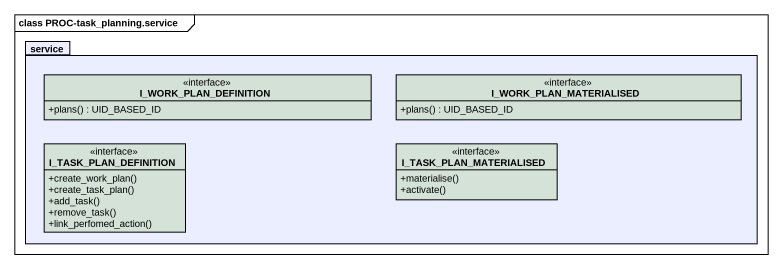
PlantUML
@startuml
mainframe class PROC-task_planning.service
hide circle
hide empty members
skinparam classAttributeIconSize 0
package service #EAEEFF {
  interface I_WORK_PLAN_DEFINITION #D4E1D7 {
    +plans() : UID_BASED_ID
  }
  interface I_WORK_PLAN_MATERIALISED #D4E1D7 {
    +plans() : UID_BASED_ID
  }
  interface I_TASK_PLAN_DEFINITION #D4E2D7 {
    +create_work_plan()
    +create_task_plan()
    +add_task()
    +remove_task()
    +link_perfomed_action()
  }
  interface I_TASK_PLAN_MATERIALISED #D4E2D7 {
    +materialise()
    +activate()
  }
}
@enduml
